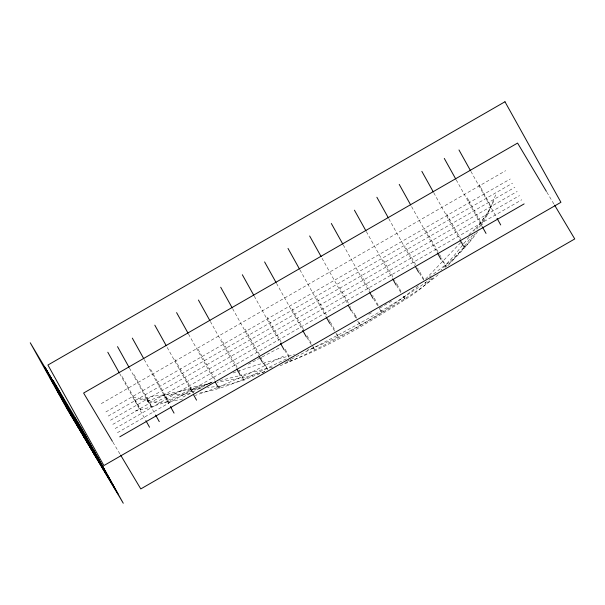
<?xml version="1.0" encoding="UTF-8"?>
<svg xmlns="http://www.w3.org/2000/svg" width="605" height="605" viewBox="0 0 605 605"><rect width="100%" height="100%" fill="white"/><g stroke="black" fill="none" stroke-linecap="round" stroke-linejoin="round"><path stroke-width="0.45" stroke-dasharray="3.02 2.27" d="M405.025 299.127L403.195 295.437A49.005 0.734 60.1 0 0 402.854 294.809M495.669 194.901L488.023 213.527L480.544 227.329M493.635 201.42L489.09 210.343A290.007 203.628 -29.1 0 1 481.648 223.631L477.995 229.469M489.695 209.224L476.831 229.008M475.099 233.81L468.421 243.104L461.456 251.377A158.094 111.01 -29.1 0 1 455.769 257.375L443.457 268.764M472.664 235.035L464.292 246.628M477.557 231.828L472.596 238.43A134.824 94.667 -29.1 0 1 467.158 244.859L450.71 260.944L431.932 275.192M484.113 217.891L473.776 231.155M463.763 247.309L450.899 262.51A158.132 111.033 -29.1 0 1 447.186 266.306M469.177 236.963L454.113 255.605L441.007 270.201M460.715 242.582L425.444 279.268M433.324 277.793L420.558 288.797A153.095 107.493 -29.1 0 1 410.213 296.367C369.602 321.807 328.492 347.875 283.011 363.779M468.913 234.649L476.037 228.055M418.274 285.825C384.795 312.724 347.119 335.064 306.939 350.333M431.463 278.413C386.217 311.053 336.017 336.282 286.49 361.692M429.588 276.757L431.146 275.714M391.533 301.154L378.473 308.845M101.269 403.626L505.659 170.686M105.89 411.929L510.28 178.989M108.197 416.081L512.594 183.141M110.511 420.233L514.9 187.293M112.817 424.385L517.214 191.445M115.132 428.529L519.521 195.596M117.438 432.681L521.835 199.748M368.8 314.32L372.022 312.498M278.897 348.125L248.428 364.187M183.02 397.054L208.748 383.646M283.503 356.148L247.385 374.382L218.7 387.041M167.789 400.381L188.745 390.497L210.374 383.063M286.301 358.909C258.585 372.098 230.913 387.669 200.27 392.857M154.479 402.59L169.423 395.587L182.165 390.596A119.54 83.936 -29.1 0 1 195.067 386.625L210.593 383.32M147.249 401.599C164.167 393.847 182.581 389.741 201.094 388.297M209.564 383.245L213.663 381.339M211.659 382.178L174.361 398.725A225.083 158.041 -29.1 0 1 161.422 403.588L148.376 407.732L135.27 411.007M264.824 371.682L243.603 380.038A119.661 84.019 -29.1 0 1 230.15 383.993L219.373 386.149L207.523 387.563M280.123 365.775C326.776 346.196 370.555 320.423 413.192 293.357A234.309 164.522 -29.1 0 0 426.684 283.904L435.275 277.173A126.997 89.169 -29.1 0 0 439.381 273.649M217.036 387.692L195.302 395.413M233.076 372.998L236.926 371.553M139.967 399.913C156.536 393.53 174.641 394.785 192.004 393.779M237.704 371.273L255.544 365.344L294.522 354.432M264.801 371.591L244.125 377.535L217.036 382.269M272.469 367.016L239.557 375.675M182.657 398.99L169.385 401.758A59.358 41.684 -29.1 0 1 166.254 402.136C156.045 404.064 146.486 399.625 136.745 397.719A14.845 10.421 -29.1 0 0 134.219 397.75M219.721 380.598L238.65 375.894M219.623 388.123L219.297 387.707M404.987 299.12L402.257 294.877M241.289 374.722L244.133 380.235M134.03 399.247L140.526 409.54M314.517 349.728L314.154 349.266A37.692 0.56 60.1 0 1 312.414 346.544M479.962 222.413L481.92 224.508A39.514 0.59 60.1 0 0 481.799 224.228L481.686 223.979A34.175 0.507 60.1 0 0 481.436 223.487L480.438 221.581M244.042 380.167L241.357 376M464.368 246.401L464.988 247.158L464.874 246.772M425.081 282.301L425.98 283.511L425.292 282.021M290.415 359.604L290.589 359.877A37.918 0.567 60.1 0 0 291.338 360.777M193.358 393.121L190.227 388.334L192.072 391.972M441.968 260.452L446.051 266.518A39.249 0.582 60.1 0 0 445.643 265.655A35.113 0.522 60.1 0 0 441.711 258.38M423.666 280.054L419.22 272.787M289.024 357.389L284.418 349.826M335.979 333.347L338.498 337.197L336.463 333.06M263.402 363.151L267.281 369.383A38.493 0.575 60.1 0 0 267.561 369.814M357.729 321.104L359.272 323.592A31.906 0.476 60.1 0 0 359.96 324.666L360.451 325.316A44.422 0.665 60.1 0 0 358.099 320.589M379.312 308.444L382.156 312.83L380.53 309.518A51.13 0.764 60.1 0 0 379.494 307.597M311.227 344.608L306.947 337.507M334.603 331.086L330.368 324.038M400.835 292.54L396.918 286.006M377.664 305.722L373.784 299.256M355.763 317.852L352.11 311.764M546.882 192.224L554.089 204.309M112.916 442.195L120.123 454.279M392.864 276.863L383.343 259.976M369.905 290.4L361.087 274.768M348.367 303.12L339.45 287.315M326.466 315.107L316.385 297.199M415.658 264.597L406.273 247.974A33.146 0.492 60.1 0 1 405.176 246.001M303.733 329.831L299.059 321.588A46.812 0.696 60.1 0 1 296.594 317.217L296.125 316.385A43.371 0.65 60.1 0 1 294.771 313.972L291.852 308.739M281.295 342.37L267.145 317.239M259.575 354.734L244.526 328.031M467.226 197.865L468.512 200.164M438.005 251.748L427.296 232.804A31.944 0.476 60.1 0 1 424.929 228.561M417.647 268.121L418.282 269.248M328.976 319.553L329.324 320.166M329.657 320.763L329.997 321.361M237.092 367.174L227.73 350.62A87.748 1.308 60.1 0 1 224.402 344.706L221.211 339.012M439.57 254.546L440.561 256.301M418.902 270.352L419.205 270.889M330.322 321.951L335.057 330.474M198.001 349.214L215.592 380.432M174.724 359.196L193.585 392.804M150.683 369.474L169.241 402.786L164.099 394.8L167.555 401.334M133.985 374.661L151.991 406.968L146.433 398.287L148.558 402.272M122.157 376.59L140.511 409.494M419.794 271.94L424.188 279.926M285.137 349.206L285.568 349.97A32.254 0.484 60.1 0 1 287.466 353.403L288.698 355.657A47.719 0.711 60.1 0 1 289.47 357.094M238.922 370.441L239.398 371.304M480.642 187.3L479.009 184.359M470.902 171.389L496.592 217.543M456.208 179.851L481.898 226.005M433.77 192.776L459.46 238.93M411.604 206.63L436.833 251.96M388.796 218.685L414.939 265.663M366.358 231.602L392.509 278.587M343.254 244.912L369.405 291.89M322.034 258.229L347.724 304.383M299.944 269.86L326.095 316.838M276.523 283.352L302.213 329.506M254.259 296.178L279.949 342.332M232.615 308.648L258.759 355.627M239.633 371.72L239.86 372.128M210.359 321.467L236.502 368.445M188.518 334.043L214.208 380.197M167.192 347.414L192.882 393.568M144.24 359.551L169.929 405.705M129.455 368.067L155.145 414.221M119.737 373.663L145.419 419.817M355.4 315.651L355.037 314.993A40.769 0.605 60.1 0 0 352.624 310.66M468.633 200.384L479.954 220.689M481.013 187.966L482.949 191.596A26.65 0.401 60.1 0 0 483.433 192.488L487.933 200.618A27.112 0.401 60.1 0 1 490.594 205.571M265.814 365.957L264.612 363.764A33.956 0.507 60.1 0 0 263.16 361.132M218.617 385.96L218.844 386.391M490.587 205.549L490.905 207.213M219.343 387.374L219.653 388.108M291.33 360.769L290.793 359.635A47.719 0.711 60.1 0 0 290.65 359.347M261.012 357.283A33.956 0.507 60.1 0 1 261.912 358.894M265.829 365.987A40.739 0.605 60.1 0 1 267.697 369.557M312.8 346.173A43.091 0.643 60.1 0 1 314.441 349.599M307.06 335.737A43.091 0.643 60.1 0 1 311.787 344.29M350.333 306.591A40.769 0.605 60.1 0 1 350.809 307.431M355.339 315.545A44.422 0.665 60.1 0 1 356.988 318.548M372.68 295.3A43.114 0.643 60.1 0 1 373.323 296.458M374.268 298.129A43.114 0.643 60.1 0 1 378.238 305.298M394.642 280.002A44.241 0.658 60.1 0 1 394.982 280.607M396.305 282.959A44.241 0.658 60.1 0 1 396.63 283.526M396.94 284.093A44.241 0.658 60.1 0 1 401.697 292.669M440.818 256.77A35.113 0.522 60.1 0 1 441.053 257.178M446.581 213.875A40.588 0.605 60.1 0 0 447.791 216.053L449.598 219.29A34.099 0.507 60.1 0 0 450.581 221.037L458.159 234.445A32.988 0.492 60.1 0 1 460.624 238.854M462.802 242.809A31.974 0.476 60.1 0 1 463.241 243.611M464.353 245.713A31.974 0.476 60.1 0 1 464.89 246.802M214.488 380.371A31.369 0.469 60.1 0 0 214.488 380.386A31.369 0.469 60.1 0 1 214.533 380.394"/><path stroke-width="0.91" d="M105.172 471.824L103.81 469.019M119.752 436.833L524.142 203.9M103.568 469.48L105.459 472.346L104.968 471.197M105.141 471.839L103.394 469.2M104.181 470.448L105.406 472.308M90.258 446.891L92.247 449.046A39.514 0.59 60.1 0 0 92.104 448.706L91.983 448.449A34.175 0.507 60.1 0 0 91.741 447.957L83.324 432.583A34.099 0.507 60.1 0 1 82.34 430.836L80.533 427.599A40.588 0.605 60.1 0 1 79.323 425.421M92.996 451.799L97.73 458.703L97.609 458.318M104.264 470.614L103.947 470.1A41.775 0.62 60.1 0 1 102.351 467.506M94.032 453.667L101.413 465.033A39.249 0.582 60.1 0 0 101.005 464.171A35.113 0.522 60.1 0 0 95.945 454.862M103.213 468.913L103.553 469.465M103.364 469.17L102.827 468.278M103.175 468.86L102.623 467.945M94.372 454.219L103.697 469.147L98.88 460.05M102.184 467.234L102.563 467.854M102.774 468.202L101.413 465.963M101.723 466.478L102.124 467.128M94.569 454.559L94.093 453.765L99.409 462.621M100.914 465.132L101.489 466.077M100.407 464.285L99.341 462.515L100.99 465.26M546.406 191.414L517.577 143.075L83.611 393.046L112.439 441.385M554.573 205.11L574.75 238.952L140.784 488.923L120.607 455.081M55.395 384.44L81.622 428.423L123.261 503.239L97.034 459.255L53.255 380.507M59.555 391.904L30.25 342.763L66.989 408.768L96.293 457.909M49.799 377.27L99.515 460.639M54.42 385.574L104.136 468.943M56.726 389.726L106.442 473.095M59.04 393.878L108.756 477.247M61.347 398.022L111.063 481.398M63.661 402.174L113.377 485.543M65.968 406.326L115.684 489.695M68.282 410.477L117.998 493.846M85.343 439.041L90.508 447.723M84.904 438.262L92.338 450.823L91.854 450.014M85.849 439.888L82.598 434.398M90.281 447.345L90.947 448.471M81.637 432.757L92.383 450.914M74.181 418.584L65.355 403.535M79.83 429.429L92.24 450.657M83.104 435.139L78.574 427.531A31.906 0.476 60.1 0 1 76.412 423.818M69.877 411.385L64.312 401.735M74.097 418.592L75.36 420.604M77.674 425.746L79.3 428.522M80.949 431.584L75.3 421.904M74.967 420.074L79.104 427.047M76.835 423.47L60.341 394.944M76.306 422.373L78.03 425.534M70.082 412.368L84.745 437.559M64.531 402.227L63.041 399.534M77.228 423.961L88.08 443.185M64.304 401.826L62.186 398.166M91.733 449.749L87.687 442.762A56.447 0.839 60.1 0 0 85.698 439.328L58.307 391.48M69.923 412.27L60.455 395.715M73.288 418.395L75.776 422.706M78.166 425.58L83.603 435.154M73.621 418.993L68.304 409.645M62.398 398.423L61.128 396.214M68.713 410.44L66.565 406.605A47.719 0.711 60.1 0 1 61.09 396.971L57.778 390.868M67.488 408.299L58.768 392.796A33.956 0.507 60.1 0 1 54.465 385.037L48.771 374.397M60.508 395.125L59.706 393.719M59.683 393.779L89.616 445.961M61.264 397.024L57.551 390.142M88.489 441.605L94.009 451.292M86.53 438.171L90.001 444.312M59.04 392.66L59.933 394.354M85.381 436.144L82.666 431.32M86.462 438.02L89.555 443.457M95.401 453.758L83.83 433.483M59.131 392.705L57.074 389.287M58.602 392.32L58.882 392.819M60.076 395.171L60.576 396.063M96.717 456.102L94.713 452.608M85.502 436.311L87.46 439.752M92.822 449.296L95.923 454.816M77.531 422.335L83.271 432.681M90.16 444.675L90.901 445.991A32.988 0.492 60.1 0 1 93.76 451.118A37.162 0.552 60.1 0 1 94.872 453.13L95.204 453.742A31.974 0.476 60.1 0 1 97.624 458.348M46.146 369.942L48.029 373.308M58.451 392.161L56.28 388.191M97.662 457.781L95.998 454.892M82.893 431.637A33.146 0.492 60.1 0 0 83.989 433.619L86.22 437.528M57.725 390.202L58.057 390.8M57.861 390.845L56.189 387.707M59.623 394.437L56.545 388.932M97.216 457.055L98.849 459.898M84.337 434.208L85.592 436.409M57.558 389.915L56.946 388.811M57.392 390.278L55.373 386.391M458.976 149.957L470.448 170.565M497.053 218.367L500.721 224.962M444.282 158.419L455.754 179.027M482.359 226.83L486.027 233.424M421.844 171.344L433.309 191.951M459.921 239.754L463.589 246.348M399.217 184.381L410.689 204.982M437.294 252.784L440.962 259.379M376.87 197.253L388.334 217.86M415.401 266.487L418.615 272.258M354.432 210.177L365.904 230.777M392.97 279.412L396.177 285.174M331.328 223.487L342.801 244.087M369.867 292.714L373.073 298.484M309.647 235.973L321.119 256.58M348.177 305.207L351.392 310.978M288.018 248.428L299.49 269.036M326.549 317.663L329.763 323.433M264.597 261.92L276.069 282.527M302.674 330.33L306.342 336.924M242.333 274.746L253.805 295.353M280.41 343.156L284.078 349.75M220.689 287.216L232.154 307.824M259.22 356.451L262.434 362.221M198.432 300.035L209.897 320.642M236.963 369.269L240.177 375.039M176.592 312.611L188.064 333.219M215.13 381.846L218.337 387.616M154.804 325.165L166.277 345.765M193.343 394.392L196.557 400.162M132.314 338.119L143.786 358.727M170.391 406.53L174.058 413.124M117.529 346.635L129.001 367.243M155.606 415.045L159.274 421.64M107.803 352.239L119.276 372.839M145.881 420.641L149.548 427.236M98.078 458.598L102.094 465.774M84.995 435.335L83.49 432.696M56.492 388.108L56.983 388.992M55.978 387.336L56.424 388.289M45.882 369.413L48.65 374.442M74.816 417.662L78.559 424.536A26.65 0.401 60.1 0 0 79.043 425.428L83.535 433.551A27.112 0.401 60.1 0 1 86.205 438.504L86.507 440.153M56.802 388.554L54.987 385.695M48.226 373.625L50.049 376.976M56.182 388.108L55.403 386.61M56.008 387.956L56.885 389.484A32.254 0.484 60.1 0 0 59.101 393.439M45.072 367.243L47.666 372.037M56.25 387.555L54.843 385.279M44.982 367.5L48.264 373.247M44.604 367.053L50.2 377.255M49.103 375.236L48.581 374.298A43.371 0.65 60.1 0 1 49.648 376.204M55.524 386.92L54.261 384.372M55.244 386.572L56.106 388.077M47.145 370.986L55.985 387.079M44.8 367.265L55.743 387.412M47.447 371.871L54.495 384.644M44.725 367.205L45.398 368.43M48.203 373.512L49.973 376.794A46.812 0.696 60.1 0 1 51.402 379.433L53.316 383.01M54.768 385.703L55.002 386.134L54.155 384.432M49.867 376.038L55.047 385.498M101.95 465.532L104.355 470.009M49.512 375.902L50.351 377.475M54.722 385.559L53.391 382.935M50.033 376.938L50.245 377.331M50.351 377.528L51.206 379.101M54.095 384.477L54.442 385.082M102.358 466.289L102.752 467.007A51.13 0.764 60.1 0 1 103.78 468.928M50.933 378.541L49.406 375.652A87.748 1.308 60.1 0 0 47.198 371.621M53.603 383.6L53.875 384.099A40.769 0.605 60.1 0 0 57.687 390.996M50.071 376.885L51.266 379.123M52.514 381.407L53.134 382.564M53.285 382.988L53.853 384.001L50.707 378.057M52.922 382.307L53.346 383.124M50.888 378.518L53.066 382.541M51.349 379.38L52.627 381.785M104.083 469.495L103.349 468.157A49.005 0.734 60.1 0 0 102.646 466.848A44.241 0.658 60.1 0 0 94.448 452.109M104.189 469.677L104.597 470.478M104.446 470.168L104.71 470.698M104.68 470.614L104.907 471.091M104.778 470.819L105.414 472.233M84.745 437.566A31.369 0.469 60.1 0 1 91.302 448.97M60.719 396.252A40.739 0.605 60.1 0 0 73.719 418.94A38.493 0.575 60.1 0 0 75.444 421.912L77.72 425.943A42.509 0.635 60.1 0 0 79.943 429.754M76.57 423.976A37.918 0.567 60.1 0 1 70.067 412.723M73.046 417.949A43.091 0.643 60.1 0 1 55.426 386.867M81.441 432.378A37.692 0.56 60.1 0 1 75.943 422.955M73.054 418.017A44.422 0.665 60.1 0 1 58.163 391.843M94.924 452.933A43.114 0.643 60.1 0 1 101.92 465.495M82.666 431.327A31.944 0.476 60.1 0 1 80.299 427.077M504.971 101.761L47.916 365.034L103.871 465.578L560.933 202.304L504.971 101.761"/></g></svg>
